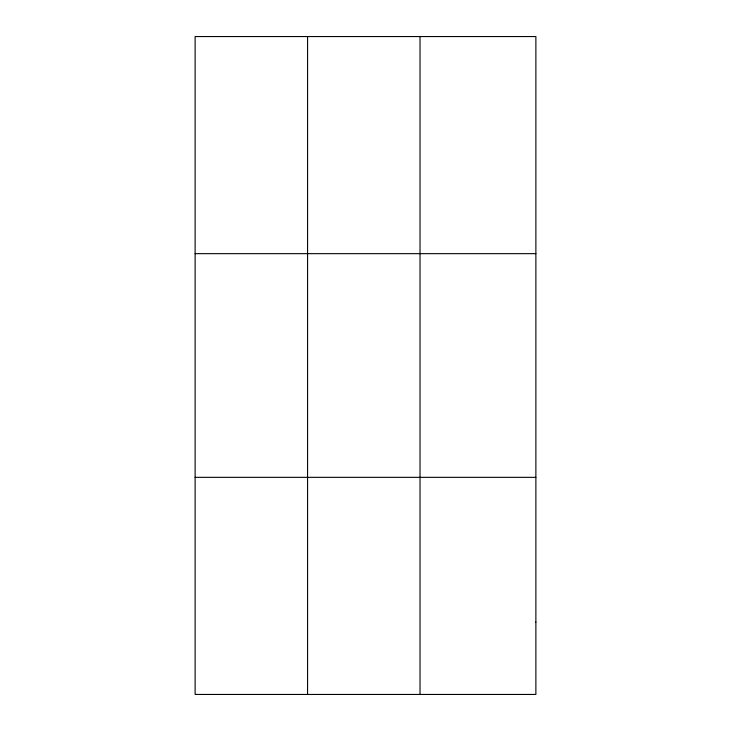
<?xml version="1.0" encoding="UTF-8"?>
<svg xmlns="http://www.w3.org/2000/svg" width="731" height="731" viewBox="0 0 731 731"><rect width="100%" height="100%" fill="white"/><g stroke="black" fill="none" stroke-linecap="round" stroke-linejoin="round"><path stroke-width="1.1" d="M307.568 36.55L307.568 694.45M420.023 36.55L420.023 694.45M195.122 253.657L535.878 253.657M195.122 477.343L535.878 477.343M535.878 622.081L535.878 694.45L195.122 694.45L195.122 36.55L535.878 36.55L535.878 622.081"/></g></svg>
